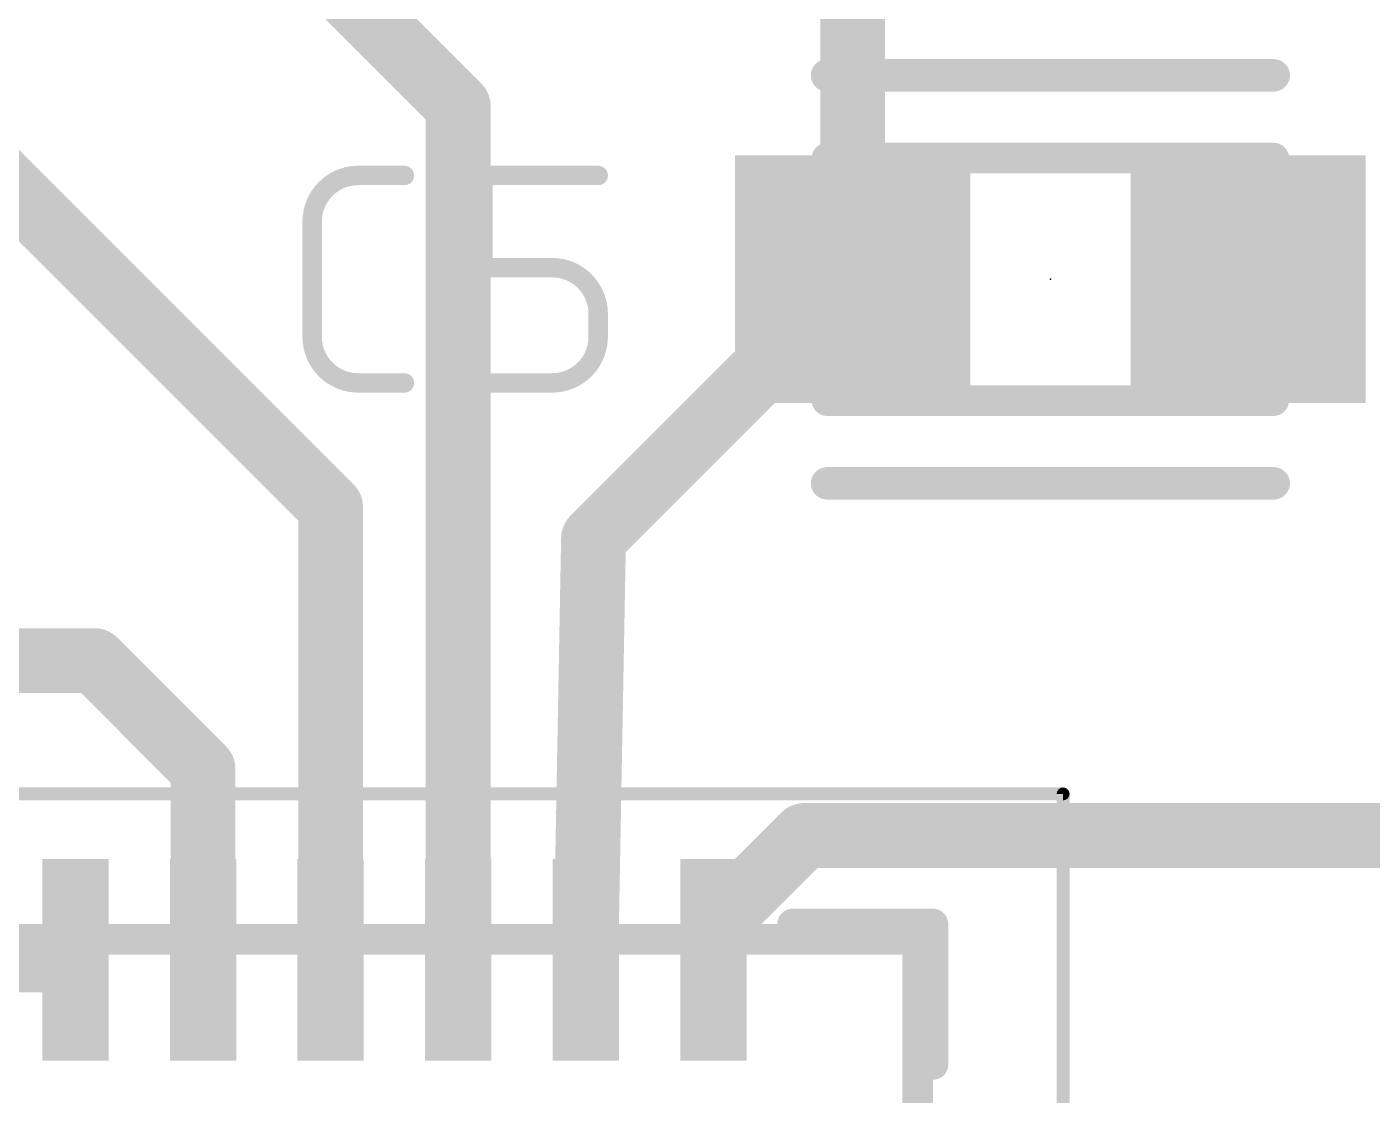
# Model space of a CAD drawing. Extents: x -1.4 to 96, y -1.9 to 20.5.
# Drawn here: x 86.56 to 91.83, y 11.69 to 15.87 of the extents above; entities that cross this region are included whole.
import ezdxf

# ---------------------------------------------------------------- set-up
doc = ezdxf.new("R2010")
doc.units = 0
for name, color, linetype in [('1', 12, 'CONTINUOUS'), ('21', 253, 'CONTINUOUS'), ('23', 53, 'CONTINUOUS'), ('25', 253, 'CONTINUOUS'), ('39', 12, 'CONTINUOUS'), ('51', 253, 'CONTINUOUS')]:
    doc.layers.add(name, color=color, linetype=linetype)

# ---------------------------------------------------------------- blocks, each defined once
blk = doc.blocks.new('RECT')
blk.add_solid([(-0.5, -0.5), (0.5, -0.5), (-0.5, 0.5), (0.5, 0.5)])

msp = doc.modelspace()

# ---------------------------------------------------------------- linework, layer by layer
at = {"layer": '1', "const_width": 0.254}
for points in [[(87.75, 13.9926), (85.0272, 16.7154)], [(89.7954, 16.6622), (89.7954, 14.8856)], [(87.268, 16.5451), (88.25, 15.5631)], [(88.25, 15.5631), (88.25, 12.22)], [(89.7954, 14.8856), (88.78, 13.8702)], [(87.75, 12.22), (87.75, 13.9926)], [(88.78, 13.8702), (88.75, 12.22)], [(85.938, 13.392), (86.8247, 13.392)], [(86.8247, 13.392), (87.25, 12.9667)], [(87.25, 12.9667), (87.25, 12.22)], [(89.6056, 12.707), (89.253, 12.3544)], [(93.0596, 12.707), (89.6056, 12.707)], [(89.253, 12.3544), (89.253, 12.223)], [(85.586, 12.22), (86.75, 12.22)], [(89.253, 12.223), (89.25, 12.22)]]:
    msp.add_lwpolyline(points, dxfattribs=at)
at = {"layer": '1', "const_width": 0.127}
for points in [[(88.3135, 15.5631, 1), (88.1865, 15.5631)], [(88.2051, 15.5182, 1), (88.2949, 15.608)], [(89.8403, 14.8406, 1), (89.7505, 14.9305)], [(89.7319, 14.8856, 1), (89.8589, 14.8856)], [(87.8135, 13.9926, 1), (87.6865, 13.9926)], [(87.7051, 13.9477, 1), (87.7949, 14.0375)], [(88.8435, 13.869, 1), (88.7165, 13.8713)], [(88.7351, 13.9151, 1), (88.8249, 13.8253)], [(86.8696, 13.4369, 1), (86.7798, 13.3471)], [(86.8247, 13.3285, 1), (86.8247, 13.4555)], [(87.3135, 12.9667, 1), (87.1865, 12.9667)], [(87.2051, 12.9218, 1), (87.2949, 13.0116)], [(89.6056, 12.7705, 1), (89.6056, 12.6435)], [(89.6505, 12.6621, 1), (89.5607, 12.7519)], [(89.3165, 12.3544, 1), (89.1895, 12.3544)], [(89.2081, 12.3993, 1), (89.2979, 12.3095)], [(86.75, 12.1565, 1), (86.75, 12.2835)], [(89.2979, 12.1781, 1), (89.2081, 12.2679)], [(87.1865, 12.22, 1), (87.3135, 12.22)], [(87.6865, 12.22, 1), (87.8135, 12.22)], [(88.1865, 12.22, 1), (88.3135, 12.22)], [(88.6865, 12.2212, 1), (88.8135, 12.2188)], [(89.2051, 12.2649, 1), (89.2949, 12.1751)], [(89.1895, 12.223, 1), (89.3165, 12.223)]]:
    msp.add_lwpolyline(points, format="xyb", dxfattribs=at)
at = {"layer": '21'}
for points, const_width in [([(91.445, 15.6847), (89.695, 15.6847)], 0.127), ([(91.445, 14.0865), (89.695, 14.0865)], 0.127), ([(90.11, 12.36), (89.56, 12.36)], 0.12), ([(90.11, 11.81), (90.11, 12.36)], 0.12)]:
    msp.add_lwpolyline(points, dxfattribs=dict(at, const_width=const_width))
for points, const_width in [([(89.695, 15.7164, 1), (89.695, 15.6529)], 0.0635), ([(91.445, 15.6529, 1), (91.445, 15.7164)], 0.0635), ([(89.695, 14.1182, 1), (89.695, 14.0547)], 0.0635), ([(91.445, 14.0547, 1), (91.445, 14.1182)], 0.0635), ([(89.56, 12.39, 1), (89.56, 12.33)], 0.06), ([(90.14, 12.36, 1), (90.08, 12.36)], 0.06), ([(90.11, 12.33, 1), (90.11, 12.39)], 0.06), ([(90.08, 11.81, 1), (90.14, 11.81)], 0.06)]:
    msp.add_lwpolyline(points, format="xyb", dxfattribs=dict(at, const_width=const_width))
at = {"layer": '23'}
msp.add_point((90.57, 14.8856), dxfattribs=at)
at = {"layer": '25'}
for points, const_width in [([(87.8583, 15.2926, 0.4142), (87.6776, 15.1119)], 0.0762), ([(87.8583, 15.3116, 1), (87.8583, 15.2735)], 0.0381), ([(87.8583, 15.2735, 1), (87.8583, 15.3116)], 0.0381), ([(88.0389, 15.2735, 1), (88.0389, 15.3116)], 0.0381), ([(88.3658, 15.2926, 1), (88.3277, 15.2926)], 0.0381), ([(88.3468, 15.3116, 1), (88.3468, 15.2735)], 0.0381), ([(88.7983, 15.2735, 1), (88.7983, 15.3116)], 0.0381), ([(87.6967, 15.1119, 1), (87.6586, 15.1119)], 0.0381), ([(87.6586, 15.1119, 1), (87.6967, 15.1119)], 0.0381), ([(88.3468, 14.9504, 1), (88.3468, 14.9123)], 0.0381), ([(88.6177, 14.9504, 1), (88.6177, 14.9123)], 0.0381), ([(88.7983, 14.7507, 0.4142), (88.6177, 14.9313)], 0.0762), ([(88.6177, 14.9123, 1), (88.6177, 14.9504)], 0.0381), ([(88.3277, 14.9313, 1), (88.3658, 14.9313)], 0.0381), ([(88.8174, 14.7507, 1), (88.7793, 14.7507)], 0.0381), ([(88.7793, 14.7507, 1), (88.8174, 14.7507)], 0.0381), ([(87.6776, 14.6604, 0.4142), (87.8583, 14.4798)], 0.0762), ([(87.6967, 14.6604, 1), (87.6586, 14.6604)], 0.0381), ([(87.6586, 14.6604, 1), (87.6967, 14.6604)], 0.0381), ([(88.6177, 14.4798, 0.4142), (88.7983, 14.6604)], 0.0762), ([(88.8174, 14.6604, 1), (88.7793, 14.6604)], 0.0381), ([(88.7793, 14.6604, 1), (88.8174, 14.6604)], 0.0381), ([(87.8583, 14.4988, 1), (87.8583, 14.4607)], 0.0381), ([(87.8583, 14.4607, 1), (87.8583, 14.4988)], 0.0381), ([(88.0389, 14.4607, 1), (88.0389, 14.4988)], 0.0381), ([(88.3468, 14.4988, 1), (88.3468, 14.4607)], 0.0381), ([(88.6177, 14.4988, 1), (88.6177, 14.4607)], 0.0381), ([(88.6177, 14.4607, 1), (88.6177, 14.4988)], 0.0381)]:
    msp.add_lwpolyline(points, format="xyb", dxfattribs=dict(at, const_width=const_width))
at = {"layer": '25', "const_width": 0.0762}
for points in [[(87.8583, 15.2926), (88.0389, 15.2926)], [(88.3468, 14.9313), (88.3468, 15.2926)], [(88.3468, 15.2926), (88.7983, 15.2926)], [(87.6776, 14.6604), (87.6776, 15.1119)], [(88.6177, 14.9313), (88.3468, 14.9313)], [(88.7983, 14.6604), (88.7983, 14.7507)], [(88.0389, 14.4798), (87.8583, 14.4798)], [(88.3468, 14.4798), (88.6177, 14.4798)]]:
    msp.add_lwpolyline(points, dxfattribs=at)
at = {"layer": '39', "const_width": 0.05}
for points in [[(85.38, 12.87), (90.62, 12.87)], [(90.62, 12.87), (90.62, 7.63)]]:
    msp.add_lwpolyline(points, dxfattribs=at)
at = {"layer": '39', "const_width": 0.025}
for points in [[(90.6325, 12.87, 1), (90.6075, 12.87)], [(90.62, 12.8575, 1), (90.62, 12.8825)]]:
    msp.add_lwpolyline(points, format="xyb", dxfattribs=at)
at = {"layer": '51', "const_width": 0.12}
for points in [[(89.695, 14.4106), (89.695, 15.3605)], [(89.695, 15.3605), (91.445, 15.3605)], [(91.445, 15.3605), (91.445, 14.4106)], [(91.445, 14.4106), (89.695, 14.4106)], [(85.95, 12.3), (90.05, 12.3)], [(90.05, 12.3), (90.05, 9.47)]]:
    msp.add_lwpolyline(points, dxfattribs=at)
at = {"layer": '51', "const_width": 0.06}
for points in [[(89.725, 15.3605, 1), (89.665, 15.3605)], [(89.695, 15.3905, 1), (89.695, 15.3306)], [(91.475, 15.3605, 1), (91.415, 15.3605)], [(91.445, 15.3306, 1), (91.445, 15.3905)], [(89.695, 14.4405, 1), (89.695, 14.3806)], [(91.445, 14.3806, 1), (91.445, 14.4405)], [(89.665, 14.4106, 1), (89.725, 14.4106)], [(91.415, 14.4106, 1), (91.475, 14.4106)], [(90.08, 12.3, 1), (90.02, 12.3)], [(90.05, 12.27, 1), (90.05, 12.33)]]:
    msp.add_lwpolyline(points, format="xyb", dxfattribs=at)

# ---------------------------------------------------------------- block references
at = {"layer": '1', "xscale": 0.9209, "yscale": 0.9702}
for p in [(89.7954, 14.8856), (91.3446, 14.8856)]:
    msp.add_blockref('RECT', p, dxfattribs=at)
at = {"layer": '1', "xscale": 0.79, "yscale": 0.26, "rotation": 90}
for p in [(86.75, 12.22), (87.25, 12.22), (87.75, 12.22), (88.25, 12.22), (88.75, 12.22), (89.25, 12.22)]:
    msp.add_blockref('RECT', p, dxfattribs=at)

doc.saveas('drawing.dxf')
